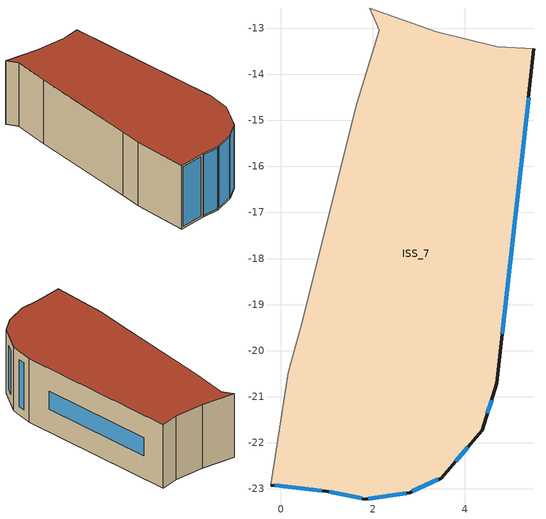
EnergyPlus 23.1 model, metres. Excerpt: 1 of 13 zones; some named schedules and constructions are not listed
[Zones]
ISS_7
 floor outside (90.1-2019 Nonresidential CZ 0 Exterior Floor (Mass)): -0.22,-22.92 0.16,-20.47 0.44,-19.49 1.65,-14.64 2.13,-13.04 1.93,-12.56 3.38,-13.07 4.71,-13.4 5.5,-13.44 4.7,-20.71 4.37,-21.73 3.48,-22.77 2.8,-23.09 1.83,-23.22 0.98,-23.06 z9
 wall outside (90.1-2019 Nonresidential CZ 0 Exterior Wall (Mass)): -0.22,-22.92 0.98,-23.06 1.83,-23.22 2.8,-23.09 3.48,-22.77 4.37,-21.73 4.7,-20.71 5.5,-13.44 z9:12
 wall to ISS_0 (Interior Partition (Mass)_FLIPPED): 5.5,-13.44 4.71,-13.4 3.38,-13.07 1.93,-12.56 2.13,-13.04 1.65,-14.64 0.44,-19.49 z9:12
 wall to ISS_11 (Interior Partition (Mass)): 0.44,-19.49 0.16,-20.47 -0.22,-22.92 z9:12
 window (90.1-2019 Nonresidential CZ 0 Glazing (Operable)): -0.13,-22.93 0.89,-23.05 z9.09:11.91; 1.05,-23.07 1.76,-23.21 z9.07:11.93; 1.9,-23.21 2.72,-23.1 z9.08:11.92; 2.85,-23.06 3.43,-22.8 z9.06:11.94; 3.8,-22.41 4.06,-22.1 z9.48:11.52; 4.49,-21.36 4.58,-21.08 z9.39:11.61; 4.81,-19.64 5.38,-14.51 z10.07:10.93
 roof outside (90.1-2019 Nonresidential CZ 0 Exterior Roof (Mass)): -0.22,-22.92 0.98,-23.06 1.83,-23.22 2.8,-23.09 3.48,-22.77 4.37,-21.73 4.7,-20.71 5.5,-13.44 4.71,-13.4 3.38,-13.07 1.93,-12.56 2.13,-13.04 1.65,-14.64 0.44,-19.49 0.16,-20.47 z12
[Schedule:Week:Daily]
CoolAvail_ISS_0_49: 74552c46-30ab-4759-94e8-63e3d1f7accb, d6e55a8f-bc87-45cd-9c9f-cd70924e27a5, 021e1a17-10e8-4b2d-b519-0cf3192cc715, d254b795-3fdf-4f39-80ff-e140f63d290e, 1d480875-807e-48c1-9200-7516ebc32ad7, 64881aca-a996-45d7-b077-b1b3d227525a, 4489f36e-e3c6-4e4b-bd5f-265baaedea73, 74552c46-30ab-4759-94e8-63e3d1f7accb, 74552c46-30ab-4759-94e8-63e3d1f7accb, 74552c46-30ab-4759-94e8-63e3d1f7accb, 74552c46-30ab-4759-94e8-63e3d1f7accb, 74552c46-30ab-4759-94e8-63e3d1f7accb
CoolAvail_ISS_0_50: 471115d3-0f87-48e8-b825-fac5a6f35d6c, 8be4abe7-000c-42f9-aa1f-6b8a2ac92743, 158876e2-13fd-4787-95ae-b86d372af880, 2a169ae8-9acd-4529-9eee-55b8eb574f1b, ca860249-6253-49f4-b145-16789525877a, 31280550-7689-42ee-840a-ab6c0e466e40, 720e0b40-1fdb-4e75-af50-1b9984cfd1a4, 471115d3-0f87-48e8-b825-fac5a6f35d6c, 471115d3-0f87-48e8-b825-fac5a6f35d6c, 471115d3-0f87-48e8-b825-fac5a6f35d6c, 471115d3-0f87-48e8-b825-fac5a6f35d6c, 471115d3-0f87-48e8-b825-fac5a6f35d6c
CoolAvail_ISS_0_51: 59112f08-b127-4301-906f-b836840b287e, bb00959c-f919-4aed-8de9-f9c1df3630f8, de2802b0-cc67-4408-8fd1-7e9211b10048, d257d055-b112-40be-82b2-c4495abe85c7, ddf9be1b-2dac-4bf2-9cbc-7e794f62100c, 49d97e55-3071-46c9-941b-d634227f9f2a, cb1b3717-686f-4d32-bbe1-ea75913f93bd, 59112f08-b127-4301-906f-b836840b287e, 59112f08-b127-4301-906f-b836840b287e, 59112f08-b127-4301-906f-b836840b287e, 59112f08-b127-4301-906f-b836840b287e, 59112f08-b127-4301-906f-b836840b287e
CoolAvail_ISS_0_52: 78bfa29d-fe78-4bb4-9f64-e69e04f39406, 78bfa29d-fe78-4bb4-9f64-e69e04f39406, 78bfa29d-fe78-4bb4-9f64-e69e04f39406, 78bfa29d-fe78-4bb4-9f64-e69e04f39406, 78bfa29d-fe78-4bb4-9f64-e69e04f39406, 78bfa29d-fe78-4bb4-9f64-e69e04f39406, 78bfa29d-fe78-4bb4-9f64-e69e04f39406, 78bfa29d-fe78-4bb4-9f64-e69e04f39406, 78bfa29d-fe78-4bb4-9f64-e69e04f39406, 78bfa29d-fe78-4bb4-9f64-e69e04f39406, 78bfa29d-fe78-4bb4-9f64-e69e04f39406, 78bfa29d-fe78-4bb4-9f64-e69e04f39406
NatVentAvail_ISS_0_0: 347d55b7-038e-4562-bce8-456b87efe422, 9497c3f9-e4f3-4ae8-9b5e-6f440661514e, 02c75c42-13c4-4a81-95b2-7d0787e539a0, 1f5bb4e1-6097-4445-aa30-08b131c5a8f0, 6a036ade-b22a-40b1-a59a-fc9928e33420, cdcac5e7-2935-42b6-a401-44e7ff1a3379, bb2921c9-3083-47d7-adc0-0439cd541f1d, 347d55b7-038e-4562-bce8-456b87efe422, 347d55b7-038e-4562-bce8-456b87efe422, 347d55b7-038e-4562-bce8-456b87efe422, 347d55b7-038e-4562-bce8-456b87efe422, 347d55b7-038e-4562-bce8-456b87efe422
NatVentAvail_ISS_0_1: 31e6458c-07ac-4517-9220-31c48d09a3b9, 808b53e7-b6eb-416f-b75c-5a60ae408371, 2a0bdd91-2ab7-455f-9d66-9f0dcc569485, 2f2a32ef-c756-4c4e-acc4-de23138b763c, 3d5812fc-4e48-4f03-85a1-51b9f05794ff, eed53eab-8b4b-4f1c-9231-a5dca8a631a8, 1a875456-26a8-41d9-bcb1-23a2e93c5b05, 31e6458c-07ac-4517-9220-31c48d09a3b9, 31e6458c-07ac-4517-9220-31c48d09a3b9, 31e6458c-07ac-4517-9220-31c48d09a3b9, 31e6458c-07ac-4517-9220-31c48d09a3b9, 31e6458c-07ac-4517-9220-31c48d09a3b9
NatVentAvail_ISS_0_2: 84ae7651-f4de-44b9-9899-2582cbdb995d, 495f6a35-d38b-4195-8a37-4b40f724b044, 3d5812fc-4e48-4f03-85a1-51b9f05794ff, a0e33699-6675-4571-9d88-4c12ba26899f, 9497c3f9-e4f3-4ae8-9b5e-6f440661514e, efa8682e-43cf-4f3c-b0e6-29221eeec237, 5867c58b-4625-41f3-b584-9ebb24ec32a8, 84ae7651-f4de-44b9-9899-2582cbdb995d, 84ae7651-f4de-44b9-9899-2582cbdb995d, 84ae7651-f4de-44b9-9899-2582cbdb995d, 84ae7651-f4de-44b9-9899-2582cbdb995d, 84ae7651-f4de-44b9-9899-2582cbdb995d
NatVentAvail_ISS_0_3: a818ccd2-c854-43d0-9f66-eb4bd9638d8e, 6e76de09-a941-4bd2-b96f-27ccec68bb94, fe6c31c8-0dda-4b75-81b7-5c1efcddb083, dda988eb-bae8-4d63-86a5-b6c0bda95034, 7a904727-3a56-424e-8116-60c6ad07f1dc, 347d55b7-038e-4562-bce8-456b87efe422, dd8d3e53-b593-4d87-9bc4-be4af5198a33, a818ccd2-c854-43d0-9f66-eb4bd9638d8e, a818ccd2-c854-43d0-9f66-eb4bd9638d8e, a818ccd2-c854-43d0-9f66-eb4bd9638d8e, a818ccd2-c854-43d0-9f66-eb4bd9638d8e, a818ccd2-c854-43d0-9f66-eb4bd9638d8e
NatVentAvail_ISS_0_4: 0c759d3e-a654-4724-93b5-70c13bc12d1d, 021d0772-810e-4e4b-8f2a-a1619a49f355, e0df6127-968f-45f9-8c87-5caeb0cafc55, bfaec549-311d-4496-abb4-5617f4cc1a59, 4980f9f0-cd16-43dd-8c59-504c34da3416, b817c66c-6d6a-45e4-a55e-97319d023a8b, 021d0772-810e-4e4b-8f2a-a1619a49f355, 0c759d3e-a654-4724-93b5-70c13bc12d1d, 0c759d3e-a654-4724-93b5-70c13bc12d1d, 0c759d3e-a654-4724-93b5-70c13bc12d1d, 0c759d3e-a654-4724-93b5-70c13bc12d1d, 0c759d3e-a654-4724-93b5-70c13bc12d1d
NatVentAvail_ISS_0_5: dea2bbc8-2288-40d1-a2d5-a177ac33657e, dc8b5669-3ebe-45cf-9e0a-796c1a786df0, b135f7d7-2b4b-4e37-bfe0-58334846911b, 2333cbfa-4dd2-4999-97ab-03a3268194e9, 5707c89a-2f09-4238-a486-8c2d0057f9b6, 9dfa8010-5864-48b9-aace-82d37f85b587, d58aaad8-7cbd-4782-a375-7b6575282f05, dea2bbc8-2288-40d1-a2d5-a177ac33657e, dea2bbc8-2288-40d1-a2d5-a177ac33657e, dea2bbc8-2288-40d1-a2d5-a177ac33657e, dea2bbc8-2288-40d1-a2d5-a177ac33657e, dea2bbc8-2288-40d1-a2d5-a177ac33657e
NatVentAvail_ISS_0_6: 1d8e266b-bb19-4368-9dd6-c44a9e71e150, f8c5082e-a237-4130-a017-d6e29cf6c566, cd7e5bb2-f1bc-4af8-801a-55bbcf77cb89, 1aaf95b1-6b11-4f20-b636-f8c9cd44f9f6, 49ae3206-3ec9-4832-a4c2-0d7b4eac3c65, b8ffa932-6720-4a41-9c80-de49e67e423e, a86efa0d-8891-41c0-89a9-eb536844657b, 1d8e266b-bb19-4368-9dd6-c44a9e71e150, 1d8e266b-bb19-4368-9dd6-c44a9e71e150, 1d8e266b-bb19-4368-9dd6-c44a9e71e150, 1d8e266b-bb19-4368-9dd6-c44a9e71e150, 1d8e266b-bb19-4368-9dd6-c44a9e71e150
NatVentAvail_ISS_0_7: 2b8a7710-590c-4735-8937-afae2f743f59, 926fce72-2cba-4f06-8e61-ee34aca217cf, 30858728-6386-4b68-892c-7b175f19578c, e7437833-518d-486e-8f46-e43f1733b808, 54c7a7a4-bd24-4fff-9f99-4840ac86f206, 00c50d44-a893-462e-adc5-a616422e0ef9, 0575a820-2eae-4c1c-bbd0-3531ec3c33dc, 2b8a7710-590c-4735-8937-afae2f743f59, 2b8a7710-590c-4735-8937-afae2f743f59, 2b8a7710-590c-4735-8937-afae2f743f59, 2b8a7710-590c-4735-8937-afae2f743f59, 2b8a7710-590c-4735-8937-afae2f743f59
NatVentAvail_ISS_0_8: 9d74e3d4-a9a9-48a3-84d8-704d79f904d0, 8089f7d0-f13f-46e6-a13c-d41517ad9383, 20437749-1463-4af0-aa40-cb234d343798, 9015eb93-7869-414a-ae01-0db2bcecc531, dec17c5b-4049-43e1-9a90-a723a8944471, 2026730f-dd33-4f01-8a14-8376efc71115, 47c5d768-7b4a-48a1-808d-429495cd01bc, 9d74e3d4-a9a9-48a3-84d8-704d79f904d0, 9d74e3d4-a9a9-48a3-84d8-704d79f904d0, 9d74e3d4-a9a9-48a3-84d8-704d79f904d0, 9d74e3d4-a9a9-48a3-84d8-704d79f904d0, 9d74e3d4-a9a9-48a3-84d8-704d79f904d0
NatVentAvail_ISS_0_9: 0eb51b7f-a4f0-4607-9c4d-6b9d2864478f, 6ae1809d-5a85-45a9-857c-42673be4954a, 47c5d768-7b4a-48a1-808d-429495cd01bc, 77480b0d-aeae-478d-a96b-37a4d4199b45, 9eba3db1-355f-42c7-9c13-37b01b408a15, f0b2b9be-24b4-4280-986e-e782a73990e1, 47cff60b-bd3d-4ae0-ad14-3ebb443ef9d5, 0eb51b7f-a4f0-4607-9c4d-6b9d2864478f, 0eb51b7f-a4f0-4607-9c4d-6b9d2864478f, 0eb51b7f-a4f0-4607-9c4d-6b9d2864478f, 0eb51b7f-a4f0-4607-9c4d-6b9d2864478f, 0eb51b7f-a4f0-4607-9c4d-6b9d2864478f
NatVentAvail_ISS_0_10: 9912cebe-4070-46c5-aca3-2e11fc6e50f9, 47c5d768-7b4a-48a1-808d-429495cd01bc, c53c6bee-c25f-4ac5-96c2-53c2e5ef0bc5, 24660c3e-e053-4e0b-a3a2-e134f5c7cfdc, 553eecc1-0424-4e8a-b2f8-0fe1840c3f1f, c3c61266-f6da-4284-9b9b-1aae67e0f11b, bf46ae58-0cb1-40f5-b615-3cb060d1ccae, 9912cebe-4070-46c5-aca3-2e11fc6e50f9, 9912cebe-4070-46c5-aca3-2e11fc6e50f9, 9912cebe-4070-46c5-aca3-2e11fc6e50f9, 9912cebe-4070-46c5-aca3-2e11fc6e50f9, 9912cebe-4070-46c5-aca3-2e11fc6e50f9
NatVentAvail_ISS_0_11: 47c5d768-7b4a-48a1-808d-429495cd01bc, f7772115-8a17-4abc-aca6-0985ffa1d231, b4131f45-e422-40ec-b2a9-956249e4f700, 338b2587-ee57-4e5b-acb7-2cda7bef30c7, 30954edf-17c5-43a4-9fbb-cfd349146233, fe036796-60d1-4e3b-a834-0a3b108878d4, 5508df6a-9fa0-4c98-a0a9-b120a6e6ca85, 47c5d768-7b4a-48a1-808d-429495cd01bc, 47c5d768-7b4a-48a1-808d-429495cd01bc, 47c5d768-7b4a-48a1-808d-429495cd01bc, 47c5d768-7b4a-48a1-808d-429495cd01bc, 47c5d768-7b4a-48a1-808d-429495cd01bc
NatVentAvail_ISS_0_12: 9e4de668-5c0b-4b18-9f84-43340eb7de64, 3fc7e13c-ba9b-4abf-ad62-5d9c6ae2b19f, 69fd0356-41ca-4566-a63a-875f57287f07, 0f72afe0-3d0d-43cd-bc86-6d366968bbdb, f0756c80-633d-445f-9ada-2880c47accb9, 58a8699a-92a3-475c-a43f-aee051d475cb, a5c75578-db00-4035-a6bd-12d8859ee814, 9e4de668-5c0b-4b18-9f84-43340eb7de64, 9e4de668-5c0b-4b18-9f84-43340eb7de64, 9e4de668-5c0b-4b18-9f84-43340eb7de64, 9e4de668-5c0b-4b18-9f84-43340eb7de64, 9e4de668-5c0b-4b18-9f84-43340eb7de64
NatVentAvail_ISS_0_13: 5668b15e-3178-4749-bdce-f16cad26c077, 43f57ed7-353c-49a5-95b1-fadbab51cf42, 9c120ee9-6e99-46a1-92c9-47147dbc7031, b718a5fb-b2a5-4edc-9616-2dbcbbb84562, 153a99d2-cb69-4770-80c4-b636431e560e, 7b7c670e-dffa-4387-a918-eb8090e016c5, 4ba70f92-26a1-4e22-ae9b-21b3a8cbfbc0, 5668b15e-3178-4749-bdce-f16cad26c077, 5668b15e-3178-4749-bdce-f16cad26c077, 5668b15e-3178-4749-bdce-f16cad26c077, 5668b15e-3178-4749-bdce-f16cad26c077, 5668b15e-3178-4749-bdce-f16cad26c077
NatVentAvail_ISS_0_14: 88ea5642-9558-4173-b52e-b72fd2a468fe, 7b0d70b4-6d3a-40d1-8645-cbeeba61a406, 91a15d1b-25b0-426a-999b-bde4fc834830, 8c6a5d82-2695-4c12-a2d9-937649744301, 5bb90e3b-6f0c-4724-a28a-9f01b1babb02, 70ed6a4c-85b4-46e2-b93d-c81f16dce1f6, 867d212e-9d6f-4428-ab79-ae34f15dca9c, 88ea5642-9558-4173-b52e-b72fd2a468fe, 88ea5642-9558-4173-b52e-b72fd2a468fe, 88ea5642-9558-4173-b52e-b72fd2a468fe, 88ea5642-9558-4173-b52e-b72fd2a468fe, 88ea5642-9558-4173-b52e-b72fd2a468fe
NatVentAvail_ISS_0_15: b7af9413-87d1-46bc-b3f9-c667b2052c9e, 269739aa-2d40-4877-9c61-5931b6ada25a, 7b914f22-7571-4aa1-ad53-4029426c74f7, 158876e2-13fd-4787-95ae-b86d372af880, 8e09e956-a7c9-41fd-ae93-b76491330efa, ad12a31f-083f-4236-bb79-d1e0870e19c1, 36a0acb6-d152-45fe-87a6-d6e7103a6972, b7af9413-87d1-46bc-b3f9-c667b2052c9e, b7af9413-87d1-46bc-b3f9-c667b2052c9e, b7af9413-87d1-46bc-b3f9-c667b2052c9e, b7af9413-87d1-46bc-b3f9-c667b2052c9e, b7af9413-87d1-46bc-b3f9-c667b2052c9e
NatVentAvail_ISS_0_16: cf3db2ff-82b6-488a-930d-133dbca2a297, d93b1293-4c19-4e22-a9a3-3eac806f7c1d, ac425b5f-9c42-4b8b-a498-5879e9bbcc94, a25a4507-8ff0-4e3c-92b1-267f2caeeb71, 5383cc17-6933-44ea-a498-ab2884f15de2, 9bfe174b-c2ed-4b65-a708-190e6d7b11fb, 4fd26251-b100-4953-a9ab-f1e24601d18a, cf3db2ff-82b6-488a-930d-133dbca2a297, cf3db2ff-82b6-488a-930d-133dbca2a297, cf3db2ff-82b6-488a-930d-133dbca2a297, cf3db2ff-82b6-488a-930d-133dbca2a297, cf3db2ff-82b6-488a-930d-133dbca2a297
NatVentAvail_ISS_0_17: f9e61ab1-7728-4d9d-8fe1-b24739b5c8d6, 813cbcb4-7a41-4a84-aec9-93c30a024dbd, 1a5d8876-3cc7-41a9-ba43-12e516d83989, 647e0f2c-778a-4d61-86bf-7f667cec723d, 2aae2edc-2d57-4e3d-973a-0211336ac020, 8d9c377b-d2ea-40e4-b66c-fc3d273aebea, cd556942-927f-4c86-bcef-3c459adf4f8e, f9e61ab1-7728-4d9d-8fe1-b24739b5c8d6, f9e61ab1-7728-4d9d-8fe1-b24739b5c8d6, f9e61ab1-7728-4d9d-8fe1-b24739b5c8d6, f9e61ab1-7728-4d9d-8fe1-b24739b5c8d6, f9e61ab1-7728-4d9d-8fe1-b24739b5c8d6
NatVentAvail_ISS_0_18: b58c5377-15d9-410f-a4cc-43822df6d4e0, 9e2eb322-e243-4a27-926a-d4e3defd8a08, 788a1496-81b9-4997-b196-09e885b656f9, b58c5377-15d9-410f-a4cc-43822df6d4e0, 6d0910fa-c984-4a92-8021-bbf9d67b93f9, a471a66b-f89d-442f-a9a8-48da8b7d5403, febc458f-bbc7-462c-85b9-881f4c73ab04, b58c5377-15d9-410f-a4cc-43822df6d4e0, b58c5377-15d9-410f-a4cc-43822df6d4e0, b58c5377-15d9-410f-a4cc-43822df6d4e0, b58c5377-15d9-410f-a4cc-43822df6d4e0, b58c5377-15d9-410f-a4cc-43822df6d4e0
NatVentAvail_ISS_0_19: a7a8551e-96d3-4fd6-bb0b-fe4ca2dd1986, f8c08b89-5adf-4e28-9409-8752b177d4a8, 524d0afd-2120-4997-92f0-2e86d4c74bf0, 94648f1a-2b8a-4c93-b626-513551805e1d, b85dd538-4fec-4d5e-8158-b1e68b90bbd8, 5b19d2b6-01c4-4e15-9780-7f20e980e38a, dd98143e-ec58-487d-9c8f-1bedbff18c8e, a7a8551e-96d3-4fd6-bb0b-fe4ca2dd1986, a7a8551e-96d3-4fd6-bb0b-fe4ca2dd1986, a7a8551e-96d3-4fd6-bb0b-fe4ca2dd1986, a7a8551e-96d3-4fd6-bb0b-fe4ca2dd1986, a7a8551e-96d3-4fd6-bb0b-fe4ca2dd1986
NatVentAvail_ISS_0_20: 556129f5-a8ab-42ab-bdec-427f6167c670, 2543d355-49e0-4e07-832c-9d94369e5f03, a7a8551e-96d3-4fd6-bb0b-fe4ca2dd1986, 707ad967-478c-4ac9-9f56-108cb743e184, ad2f890c-0a1c-4631-8b94-ab923c3a1fde, e09d4d53-ced4-452a-92ef-7031bfb63e31, 31eafc2d-287a-4af1-b968-868b65c6cfae, 556129f5-a8ab-42ab-bdec-427f6167c670, 556129f5-a8ab-42ab-bdec-427f6167c670, 556129f5-a8ab-42ab-bdec-427f6167c670, 556129f5-a8ab-42ab-bdec-427f6167c670, 556129f5-a8ab-42ab-bdec-427f6167c670
NatVentAvail_ISS_0_21: 0210ffe0-c8c5-4704-a17c-30f6b7ba5182, dc8b5669-3ebe-45cf-9e0a-796c1a786df0, 2e876ef0-6b14-469b-8aab-6b2f59b3159e, 99ba14a1-6c44-4f38-ba13-93252c98763a, 6cac600a-08a1-4369-bc47-e97c0b606d06, 49e001ed-d1c6-436c-bd0c-6ae12f544230, 33232d81-95e6-426a-8847-5e719ea95db1, 0210ffe0-c8c5-4704-a17c-30f6b7ba5182, 0210ffe0-c8c5-4704-a17c-30f6b7ba5182, 0210ffe0-c8c5-4704-a17c-30f6b7ba5182, 0210ffe0-c8c5-4704-a17c-30f6b7ba5182, 0210ffe0-c8c5-4704-a17c-30f6b7ba5182
NatVentAvail_ISS_0_22: 1bd8f6d5-efdc-47d3-8767-3f77d1b1a966, 998d96e1-0d67-4c43-8d66-3cf94210b12a, ff997f24-f6a6-43dc-ac3a-8c8fbd2ec0f4, cb262533-cb30-4446-bc1c-c7c292bc447b, ff731b20-b5fb-4160-a318-e8e97e32bd46, 112c67cb-92bf-435b-ae7b-1489d35ec978, 2bf5643d-2712-495e-b11b-f71902a6beb9, 1bd8f6d5-efdc-47d3-8767-3f77d1b1a966, 1bd8f6d5-efdc-47d3-8767-3f77d1b1a966, 1bd8f6d5-efdc-47d3-8767-3f77d1b1a966, 1bd8f6d5-efdc-47d3-8767-3f77d1b1a966, 1bd8f6d5-efdc-47d3-8767-3f77d1b1a966
NatVentAvail_ISS_0_23: 2ea1310e-d988-40e8-921b-6f63c6c66c5d, 2098abeb-3ad9-48cc-8fa9-fe43be57d8ea, ecac4bea-a4ab-4ca8-b15a-d21bf3634e23, 42f69e0f-da8f-401e-a904-95fe2d631b8b, 0fd5cf7c-50d3-4cef-a79c-1a673837e4a7, fda086fc-4683-4251-a165-0c31756bfeb3, 79ede57d-2ea5-4b6c-a09a-282900601d10, 2ea1310e-d988-40e8-921b-6f63c6c66c5d, 2ea1310e-d988-40e8-921b-6f63c6c66c5d, 2ea1310e-d988-40e8-921b-6f63c6c66c5d, 2ea1310e-d988-40e8-921b-6f63c6c66c5d, 2ea1310e-d988-40e8-921b-6f63c6c66c5d
NatVentAvail_ISS_0_24: ca33ea72-290d-466f-a10d-04f5078d5459, 80ac7100-fecc-432b-b8d8-0aef27925792, 0912e7bf-7941-4e81-81b9-3fe24044cb67, d3ac68ac-e5e1-41af-bbe9-eeafd04eb16f, 9366b974-fd66-436a-86a6-3dff316a52ed, 13d55ff6-3126-4d7e-a0b5-9d8af0269879, f26b9bc5-ebc0-49e0-b6f6-a9aecd680394, ca33ea72-290d-466f-a10d-04f5078d5459, ca33ea72-290d-466f-a10d-04f5078d5459, ca33ea72-290d-466f-a10d-04f5078d5459, ca33ea72-290d-466f-a10d-04f5078d5459, ca33ea72-290d-466f-a10d-04f5078d5459
NatVentAvail_ISS_0_25: 5e0caf0a-0975-4095-aeee-5177679fc916, ef3acc4a-62a7-4368-b11b-0bc0ee34e112, 768736c6-1e3d-478b-935d-de285d9124b7, a7131d28-bfe0-4a79-ba31-4b6647055931, 0b9b0190-0d32-4286-8001-29d5007821be, 1e2a233d-4ecc-4662-8356-21ca5b01d4a7, ed222975-a6bd-4094-8680-d0088485bc24, 5e0caf0a-0975-4095-aeee-5177679fc916, 5e0caf0a-0975-4095-aeee-5177679fc916, 5e0caf0a-0975-4095-aeee-5177679fc916, 5e0caf0a-0975-4095-aeee-5177679fc916, 5e0caf0a-0975-4095-aeee-5177679fc916
NatVentAvail_ISS_0_26: a0b2a994-346e-4f55-a40b-16c7d419b6a2, 93805fc4-68be-4367-b3d0-b1b0e915321a, 5b29b277-6946-4da2-9128-33dfe5b4a573, d8981ea7-3b19-4a0d-892a-4c63977dc961, 0f82b64c-7dc7-406a-8c1e-aa47caf37df0, e373829c-525b-4fac-a1b1-a8f08a7194f4, 21a982b9-085a-47cf-8ea2-cb4a41862746, a0b2a994-346e-4f55-a40b-16c7d419b6a2, a0b2a994-346e-4f55-a40b-16c7d419b6a2, a0b2a994-346e-4f55-a40b-16c7d419b6a2, a0b2a994-346e-4f55-a40b-16c7d419b6a2, a0b2a994-346e-4f55-a40b-16c7d419b6a2
NatVentAvail_ISS_0_27: 80324efd-f152-46ce-8575-1a18cefcb39a, 814fabf4-0522-4fe9-8f4f-1de8b595f9f5, d29c8621-b3bd-4f5f-961a-eec346ff4369, a817186f-8b5f-4d80-8c05-1cb199520749, 2dd3d1b6-e47b-47d8-8fa7-20257f54925f, b9bdd769-4ede-4986-a14d-4a501dff3d8b, 26786c90-2d85-41bd-bb4a-5ca09446c117, 80324efd-f152-46ce-8575-1a18cefcb39a, 80324efd-f152-46ce-8575-1a18cefcb39a, 80324efd-f152-46ce-8575-1a18cefcb39a, 80324efd-f152-46ce-8575-1a18cefcb39a, 80324efd-f152-46ce-8575-1a18cefcb39a
NatVentAvail_ISS_0_28: afddefd6-28d4-442d-ad49-25f7afed06cb, 11ce3725-ac08-45b4-8d15-dba4ddbf81b5, 5c9ea6a9-4a28-445d-8b68-fd476ea83ca3, bbbf1602-9477-4e5e-9481-cd1d7e6d0c49, 647e0f2c-778a-4d61-86bf-7f667cec723d, 7e8d2272-57f1-4e50-bfe5-2ae03f082589, 0210ffe0-c8c5-4704-a17c-30f6b7ba5182, afddefd6-28d4-442d-ad49-25f7afed06cb, afddefd6-28d4-442d-ad49-25f7afed06cb, afddefd6-28d4-442d-ad49-25f7afed06cb, afddefd6-28d4-442d-ad49-25f7afed06cb, afddefd6-28d4-442d-ad49-25f7afed06cb
NatVentAvail_ISS_0_29: 9743d7e3-5405-4d04-9865-b119cb90919b, 491b088b-98a8-4ca1-afb7-5d421815d782, ed3e7bd5-1fa8-481b-8e43-0912eb1fffae, 5533be66-3b4f-405b-b799-99f8e34f8cb0, 647e0f2c-778a-4d61-86bf-7f667cec723d, 647e0f2c-778a-4d61-86bf-7f667cec723d, 86fec154-2770-4333-869b-bb2f9d25b5ef, 9743d7e3-5405-4d04-9865-b119cb90919b, 9743d7e3-5405-4d04-9865-b119cb90919b, 9743d7e3-5405-4d04-9865-b119cb90919b, 9743d7e3-5405-4d04-9865-b119cb90919b, 9743d7e3-5405-4d04-9865-b119cb90919b
NatVentAvail_ISS_0_30: 61e7fb13-a446-4ec6-a607-a4a6cd2284d3, 47c5d768-7b4a-48a1-808d-429495cd01bc, da508a49-ad8b-4e53-b9b2-d0164f52c373, dcf350dc-4f7b-4b5e-b1b8-92644482046e, ee0a353c-06c1-410a-9095-8f6744b1c2f1, 93529c20-7374-44df-b5d5-3c3c54298201, ccaff583-bd9d-4d07-a1ac-620ebebbb31c, 61e7fb13-a446-4ec6-a607-a4a6cd2284d3, 61e7fb13-a446-4ec6-a607-a4a6cd2284d3, 61e7fb13-a446-4ec6-a607-a4a6cd2284d3, 61e7fb13-a446-4ec6-a607-a4a6cd2284d3, 61e7fb13-a446-4ec6-a607-a4a6cd2284d3
NatVentAvail_ISS_0_31: 82c106dd-bc00-4fce-8a04-eb4dc76f4f9c, 707ad967-478c-4ac9-9f56-108cb743e184, ed3e7bd5-1fa8-481b-8e43-0912eb1fffae, bbd0b068-26ff-4e4f-a8c0-b57341ff118f, 22fa6a63-464b-4f2c-a65c-d87b5fc7b7d2, 599195e0-ed3c-47ca-9420-8eb2dc85b173, 45bf7535-998e-43fd-8738-e1cb52290b51, 82c106dd-bc00-4fce-8a04-eb4dc76f4f9c, 82c106dd-bc00-4fce-8a04-eb4dc76f4f9c, 82c106dd-bc00-4fce-8a04-eb4dc76f4f9c, 82c106dd-bc00-4fce-8a04-eb4dc76f4f9c, 82c106dd-bc00-4fce-8a04-eb4dc76f4f9c
NatVentAvail_ISS_0_32: cabfadc2-6953-45da-a61a-3c777a358487, 6c62541d-0fa1-4a40-aa60-21a33239d522, 010681ba-3f35-4375-ab69-e478d26ef3a8, f4995040-d87e-4d6b-8b10-33307671ceab, 40516d12-9d9c-490d-bfd0-43ec75ffd147, f0ca66fc-98c0-45fc-b267-2071b25404df, 912a42c6-4e4a-4a4a-86b4-7e837848d989, cabfadc2-6953-45da-a61a-3c777a358487, cabfadc2-6953-45da-a61a-3c777a358487, cabfadc2-6953-45da-a61a-3c777a358487, cabfadc2-6953-45da-a61a-3c777a358487, cabfadc2-6953-45da-a61a-3c777a358487
NatVentAvail_ISS_0_33: dc0ba347-f5a3-4e9a-83c0-c83cc8bc54ae, ecea5fd7-fd1b-406f-aead-827340311a92, 2e9cac2a-bf76-4c29-afb8-0580842f94bd, 8ddd8f98-3bd6-4dbb-9028-2ad25883ccd4, 3e242ed7-cd6c-40cd-b18f-d34fd88d666a, 2e876ef0-6b14-469b-8aab-6b2f59b3159e, a575a69e-0300-4b39-b79f-9cb5c69989e1, dc0ba347-f5a3-4e9a-83c0-c83cc8bc54ae, dc0ba347-f5a3-4e9a-83c0-c83cc8bc54ae, dc0ba347-f5a3-4e9a-83c0-c83cc8bc54ae, dc0ba347-f5a3-4e9a-83c0-c83cc8bc54ae, dc0ba347-f5a3-4e9a-83c0-c83cc8bc54ae
NatVentAvail_ISS_0_34: c71735a8-d2ba-4572-830a-0894734640e5, 15a84b72-439d-4805-ac4c-ff4de479cb51, 99714c36-b1d6-4269-a341-3a8989bea4df, 2fba47ff-7b53-40d4-9c31-7281f1302855, 3bb729e9-ca62-4469-8274-3f21b47b349f, 8c979c6f-6f2c-4314-9f72-cd5781efeae1, c2eda44f-94bb-4372-852e-6bef2cd02afb, c71735a8-d2ba-4572-830a-0894734640e5, c71735a8-d2ba-4572-830a-0894734640e5, c71735a8-d2ba-4572-830a-0894734640e5, c71735a8-d2ba-4572-830a-0894734640e5, c71735a8-d2ba-4572-830a-0894734640e5
NatVentAvail_ISS_0_35: cb2e8875-93ba-420c-9320-8b74680c8990, e062ad48-5426-41dd-bf23-2009f85f336c, 31e6458c-07ac-4517-9220-31c48d09a3b9, 9b7d131e-3186-449e-8b52-dd4789ce3bba, a86efa0d-8891-41c0-89a9-eb536844657b, 035549cb-7cd7-4bfe-8bc9-e49292565a0c, bd6db147-fc37-4205-9b11-5b6f46a8a82d, cb2e8875-93ba-420c-9320-8b74680c8990, cb2e8875-93ba-420c-9320-8b74680c8990, cb2e8875-93ba-420c-9320-8b74680c8990, cb2e8875-93ba-420c-9320-8b74680c8990, cb2e8875-93ba-420c-9320-8b74680c8990
NatVentAvail_ISS_0_36: 14957d78-7096-4cd0-847d-719851f1f9cb, 556129f5-a8ab-42ab-bdec-427f6167c670, acefeeb5-6950-4d29-9a31-038535040565, c95166c3-0df7-4854-af66-5e402a93c156, f497b814-0ae1-4cd8-a428-8543eff9f638, e9c6165c-14cd-4937-a8e7-b565664e8b78, 768736c6-1e3d-478b-935d-de285d9124b7, 14957d78-7096-4cd0-847d-719851f1f9cb, 14957d78-7096-4cd0-847d-719851f1f9cb, 14957d78-7096-4cd0-847d-719851f1f9cb, 14957d78-7096-4cd0-847d-719851f1f9cb, 14957d78-7096-4cd0-847d-719851f1f9cb
NatVentAvail_ISS_0_37: 647e0f2c-778a-4d61-86bf-7f667cec723d, 3f10379c-0093-4767-992c-fd07ff15a921, a515830e-e99d-4f80-8d2d-bceac72bcc96, 708f4b1b-d897-4e40-ba31-5dcf786ec232, 88f0f781-2095-4cab-811f-fcbeafe84bf1, 9497c3f9-e4f3-4ae8-9b5e-6f440661514e, f0d131bc-7259-480b-abc7-8669a17035a5, 647e0f2c-778a-4d61-86bf-7f667cec723d, 647e0f2c-778a-4d61-86bf-7f667cec723d, 647e0f2c-778a-4d61-86bf-7f667cec723d, 647e0f2c-778a-4d61-86bf-7f667cec723d, 647e0f2c-778a-4d61-86bf-7f667cec723d
NatVentAvail_ISS_0_38: 38160a7b-cedf-439a-8059-5cf7941b4912, 03ce9e7a-65d5-46a4-8d63-0140e1345a37, 14957d78-7096-4cd0-847d-719851f1f9cb, cfbf5411-beb3-41e1-9a23-aa0ca608badd, 8dcef693-7ac2-4f5f-997f-bc84f486b6a7, 7eab9e2b-be06-4916-a95d-86be924a48ab, 54e0b8a6-a6b6-4136-87a9-f83568c42000, 38160a7b-cedf-439a-8059-5cf7941b4912, 38160a7b-cedf-439a-8059-5cf7941b4912, 38160a7b-cedf-439a-8059-5cf7941b4912, 38160a7b-cedf-439a-8059-5cf7941b4912, 38160a7b-cedf-439a-8059-5cf7941b4912
NatVentAvail_ISS_0_39: 42116582-086e-478e-a545-e69779dd8a52, 9d288bcf-82ae-4146-9808-df23f250a1dc, d05bd24d-796b-48bf-8bc5-fa42b119640c, 892ca305-55de-4dc0-af6a-51d8376fde55, 7994c865-9a9e-42bf-96af-63adb22c49f4, dce1a1f0-0f4f-47f8-879e-e82bf6481323, 647e0f2c-778a-4d61-86bf-7f667cec723d, 42116582-086e-478e-a545-e69779dd8a52, 42116582-086e-478e-a545-e69779dd8a52, 42116582-086e-478e-a545-e69779dd8a52, 42116582-086e-478e-a545-e69779dd8a52, 42116582-086e-478e-a545-e69779dd8a52
NatVentAvail_ISS_0_40: 5533be66-3b4f-405b-b799-99f8e34f8cb0, 62544955-a936-482c-906c-381c0f763359, 7b40fb9b-38a4-4381-aacb-8ca0e517f460, 6cff4513-23d9-4409-9f82-67d1129c049c, af7cea50-2548-4713-ade1-bb5f1317633d, a6147425-efa8-4ccf-b728-ea99352bfbcc, d3442ac6-991d-4841-938f-e4596bd3233e, 5533be66-3b4f-405b-b799-99f8e34f8cb0, 5533be66-3b4f-405b-b799-99f8e34f8cb0, 5533be66-3b4f-405b-b799-99f8e34f8cb0, 5533be66-3b4f-405b-b799-99f8e34f8cb0, 5533be66-3b4f-405b-b799-99f8e34f8cb0
NatVentAvail_ISS_0_41: 59d3c64f-cbeb-49ec-8387-58f3f2b90f9d, 66007fb2-c5ae-419e-81cc-261699452ae2, 7d14298f-0906-4f3e-9f36-b6a99c817ed8, bd011661-e40d-459e-81a3-81152da9ae29, a116ffe2-3308-46ed-a124-2af9f3d2e74a, db9fa88f-338c-411f-a84f-49e209720758, 803f9708-a926-4751-926f-f16e332721b0, 59d3c64f-cbeb-49ec-8387-58f3f2b90f9d, 59d3c64f-cbeb-49ec-8387-58f3f2b90f9d, 59d3c64f-cbeb-49ec-8387-58f3f2b90f9d, 59d3c64f-cbeb-49ec-8387-58f3f2b90f9d, 59d3c64f-cbeb-49ec-8387-58f3f2b90f9d
NatVentAvail_ISS_0_42: 2808f7b0-1c0f-4144-87d4-a76f10fee8d9, e3fb42f2-a6d4-4862-bf0f-71ab0796680f, 0818dc65-244d-4940-a860-a19bc4301a4e, 2a278de2-dc39-4bd9-9e82-1f718675efa6, b7428224-98b5-45bc-b742-e868bdf63f7d, ffb6534b-00db-462c-8b74-2842105eb40f, fecb7d50-88e2-4d1a-af6c-68455751857f, 2808f7b0-1c0f-4144-87d4-a76f10fee8d9, 2808f7b0-1c0f-4144-87d4-a76f10fee8d9, 2808f7b0-1c0f-4144-87d4-a76f10fee8d9, 2808f7b0-1c0f-4144-87d4-a76f10fee8d9, 2808f7b0-1c0f-4144-87d4-a76f10fee8d9
NatVentAvail_ISS_0_43: 9dc253b0-e231-4f2b-9ea7-828fee2c37e4, fa0bea73-c2e6-45e3-96d8-af98ac851d88, 9be23fc3-474e-46e7-80ab-479dcdd7b12c, 454bf78a-b83d-4394-8a58-09a865dced9e, b4d43366-15f9-4acc-a29f-34d4b033d256, 4871399f-b61b-4905-af7a-bcd03d8ceefa, 763d6eef-4fd2-4aa6-889b-548632fdfbdf, 9dc253b0-e231-4f2b-9ea7-828fee2c37e4, 9dc253b0-e231-4f2b-9ea7-828fee2c37e4, 9dc253b0-e231-4f2b-9ea7-828fee2c37e4, 9dc253b0-e231-4f2b-9ea7-828fee2c37e4, 9dc253b0-e231-4f2b-9ea7-828fee2c37e4
NatVentAvail_ISS_0_44: 0f435dd7-9992-4b1e-916b-d8ab013a0a25, af6d4643-a23d-428c-a926-324cae536613, 4a1d064e-6624-471d-9067-2aa29d2c6981, 5bd9e082-df74-473f-bff6-e8c21f54018f, 7245a75b-724e-4f00-8039-c1458dfc5d4f, 7cd69c54-cd54-49da-b36e-df01f1c90000, 5bc4788b-fd45-4e6f-9cfe-d2f56625bb94, 0f435dd7-9992-4b1e-916b-d8ab013a0a25, 0f435dd7-9992-4b1e-916b-d8ab013a0a25, 0f435dd7-9992-4b1e-916b-d8ab013a0a25, 0f435dd7-9992-4b1e-916b-d8ab013a0a25, 0f435dd7-9992-4b1e-916b-d8ab013a0a25
NatVentAvail_ISS_0_45: 2e6fd446-64fd-454b-83e0-e820f9a5f52d, 47c5d768-7b4a-48a1-808d-429495cd01bc, 24f82ca7-02df-4b2b-8431-49b57da55878, 9154eef6-d584-40c8-9aaf-951aa9aadaa9, d05bd24d-796b-48bf-8bc5-fa42b119640c, ff37fa68-dd59-4cdc-90b5-d7eb4149bc4b, 2e6fd446-64fd-454b-83e0-e820f9a5f52d, 2e6fd446-64fd-454b-83e0-e820f9a5f52d, 2e6fd446-64fd-454b-83e0-e820f9a5f52d, 2e6fd446-64fd-454b-83e0-e820f9a5f52d, 2e6fd446-64fd-454b-83e0-e820f9a5f52d, 2e6fd446-64fd-454b-83e0-e820f9a5f52d
NatVentAvail_ISS_0_46: 3880684c-4c2a-4487-a7e7-7d189b46f996, e3fb42f2-a6d4-4862-bf0f-71ab0796680f, 4976e6ea-0732-4ae9-9683-e3dbb1fc3b68, 66a4b0d3-9729-4bf5-9d08-4a9be02f38f6, 820141ac-03eb-4e58-a5b8-6f2c45d92f95, 33cd5aa4-a96e-426c-81d2-1221b210cbe2, 15d4cf67-ff78-4ec2-8d50-2fc886172d41, 3880684c-4c2a-4487-a7e7-7d189b46f996, 3880684c-4c2a-4487-a7e7-7d189b46f996, 3880684c-4c2a-4487-a7e7-7d189b46f996, 3880684c-4c2a-4487-a7e7-7d189b46f996, 3880684c-4c2a-4487-a7e7-7d189b46f996
NatVentAvail_ISS_0_47: ee9849e3-887a-499a-b882-28cbc8083034, 4b53910d-d204-4947-a54a-cd3d37a40da5, 1223336f-18bf-437e-8268-c0e1954d8743, 753e93bf-89d1-40d1-b309-9bce8eb9f664, 81dae9b8-5997-469a-9117-cbc3d17ebd06, af543aae-b248-4037-99a1-4d50ae8ffb33, 5d5b2702-2c7f-483b-947f-456a0eea631f, ee9849e3-887a-499a-b882-28cbc8083034, ee9849e3-887a-499a-b882-28cbc8083034, ee9849e3-887a-499a-b882-28cbc8083034, ee9849e3-887a-499a-b882-28cbc8083034, ee9849e3-887a-499a-b882-28cbc8083034
NatVentAvail_ISS_0_48: 30d76fa2-4c50-4b3a-ad17-cc10b9aea00e, b717b5df-fc11-4f22-a0bd-12f8fad6ab1c, 69c12385-b157-4fe4-8344-63f7e2c458b7, 827d8c67-cae4-4eb4-a0be-ff347a9871f8, 2b8b0dab-d679-468d-919a-671dc34f505c, b9656b78-909f-4a35-9a7a-69544d47ec9e, 6b2a8a7c-3353-40dc-b63b-3f8b394cf8f3, 30d76fa2-4c50-4b3a-ad17-cc10b9aea00e, 30d76fa2-4c50-4b3a-ad17-cc10b9aea00e, 30d76fa2-4c50-4b3a-ad17-cc10b9aea00e, 30d76fa2-4c50-4b3a-ad17-cc10b9aea00e, 30d76fa2-4c50-4b3a-ad17-cc10b9aea00e
NatVentAvail_ISS_0_49: e0015b53-feea-4429-ada7-d76f0b9231d1, 55596048-ec17-487a-902e-c55c7eb9ace5, b853b29e-9c2c-4892-bd5c-8d3a8b51e72a, 252c8724-0607-4cdb-be98-c91667e48fc6, c2935997-d6a9-4e1d-b60c-1610340fb184, c9327b22-8aae-4475-9a9a-6cf8266ffa2d, 47a5a79d-addb-4f5c-b3b1-a9e1da72ace4, e0015b53-feea-4429-ada7-d76f0b9231d1, e0015b53-feea-4429-ada7-d76f0b9231d1, e0015b53-feea-4429-ada7-d76f0b9231d1, e0015b53-feea-4429-ada7-d76f0b9231d1, e0015b53-feea-4429-ada7-d76f0b9231d1
NatVentAvail_ISS_0_50: ce5cffd1-dfe9-4efa-b3d5-d671689116b9, 7b40fb9b-38a4-4381-aacb-8ca0e517f460, a6f73b0e-533f-4f09-9ae1-883daf27fab8, 0938b528-273c-47a1-9994-1ea175fea59f, 88c98681-de3d-4e86-ac7d-cc4d1fde16bc, 384e5245-378b-4e4a-ad9e-28e078c8ad76, 430e81d0-f273-4145-8489-7b59100bae38, ce5cffd1-dfe9-4efa-b3d5-d671689116b9, ce5cffd1-dfe9-4efa-b3d5-d671689116b9, ce5cffd1-dfe9-4efa-b3d5-d671689116b9, ce5cffd1-dfe9-4efa-b3d5-d671689116b9, ce5cffd1-dfe9-4efa-b3d5-d671689116b9
NatVentAvail_ISS_0_51: cc87b3bc-a484-4a66-ba94-8dbdbdef3971, 12642c11-dbef-4302-a739-7d4c22e4cf91, 235e2975-71d9-4922-b088-0a3fc6f7e5c8, fd6bbb1e-dcd4-4596-a6b1-b28f948110c9, 17666d23-c914-44f2-9bf1-9adc02903633, 8a363d2e-cb01-49ae-b4df-73bd649d6a56, 599195e0-ed3c-47ca-9420-8eb2dc85b173, cc87b3bc-a484-4a66-ba94-8dbdbdef3971, cc87b3bc-a484-4a66-ba94-8dbdbdef3971, cc87b3bc-a484-4a66-ba94-8dbdbdef3971, cc87b3bc-a484-4a66-ba94-8dbdbdef3971, cc87b3bc-a484-4a66-ba94-8dbdbdef3971
NatVentAvail_ISS_0_52: 645b4d4e-ac9d-495e-9a63-2e4d1f50bce6, 645b4d4e-ac9d-495e-9a63-2e4d1f50bce6, 645b4d4e-ac9d-495e-9a63-2e4d1f50bce6, 645b4d4e-ac9d-495e-9a63-2e4d1f50bce6, 645b4d4e-ac9d-495e-9a63-2e4d1f50bce6, 645b4d4e-ac9d-495e-9a63-2e4d1f50bce6, 645b4d4e-ac9d-495e-9a63-2e4d1f50bce6, 645b4d4e-ac9d-495e-9a63-2e4d1f50bce6, 645b4d4e-ac9d-495e-9a63-2e4d1f50bce6, 645b4d4e-ac9d-495e-9a63-2e4d1f50bce6, 645b4d4e-ac9d-495e-9a63-2e4d1f50bce6, 645b4d4e-ac9d-495e-9a63-2e4d1f50bce6
CoolAvail_ISS_1_0: a417bc9b-de5d-478e-ac5a-152c6a4f7a89, 836c73d3-2576-4144-97e6-c70854d764d6, f21eb7b5-cb40-4ed3-bbb3-f16760163231, 53be7783-fd64-423c-a27b-175849620a87, 22bc9668-a33e-41c7-ae03-98d5d5175df1, 2412ec26-a0f2-4143-834a-9f1852bb9a24, c20c6325-035d-4fcf-ab28-c6ec7fc70f12, a417bc9b-de5d-478e-ac5a-152c6a4f7a89, a417bc9b-de5d-478e-ac5a-152c6a4f7a89, a417bc9b-de5d-478e-ac5a-152c6a4f7a89, a417bc9b-de5d-478e-ac5a-152c6a4f7a89, a417bc9b-de5d-478e-ac5a-152c6a4f7a89
CoolAvail_ISS_1_1: 600e6f81-509e-41a3-bf2a-7f4d4cd3f12d, 9c59bec2-965e-4264-86f9-2795118ffd9a, 27e7b16b-72d9-431f-b453-2e2977553cfc, 50203e56-6c21-4e68-9ed3-ec361ae7fbf5, 3c5e5518-20ab-4da8-b48c-757ccb7e7b16, 3e445df1-7824-4703-812c-c04ceaa15678, 9ed38821-d607-4615-af28-74997d602d41, 600e6f81-509e-41a3-bf2a-7f4d4cd3f12d, 600e6f81-509e-41a3-bf2a-7f4d4cd3f12d, 600e6f81-509e-41a3-bf2a-7f4d4cd3f12d, 600e6f81-509e-41a3-bf2a-7f4d4cd3f12d, 600e6f81-509e-41a3-bf2a-7f4d4cd3f12d
CoolAvail_ISS_1_2: fefa7470-6499-4d9c-b07b-9c7f88e447d1, a7dcafae-2906-446c-9b26-0086116a9b99, 3c5e5518-20ab-4da8-b48c-757ccb7e7b16, 54ed71e1-a682-4fa7-a082-a69a991a5405, 836c73d3-2576-4144-97e6-c70854d764d6, 880b13ef-80d1-48a6-8c94-5c4a55c71318, fa33bd47-d0f2-41b1-b05b-c4f59bf5be52, fefa7470-6499-4d9c-b07b-9c7f88e447d1, fefa7470-6499-4d9c-b07b-9c7f88e447d1, fefa7470-6499-4d9c-b07b-9c7f88e447d1, fefa7470-6499-4d9c-b07b-9c7f88e447d1, fefa7470-6499-4d9c-b07b-9c7f88e447d1
CoolAvail_ISS_1_3: a964d107-99e5-4c3f-80a4-b375b6296ccf, 2bf5643d-2712-495e-b11b-f71902a6beb9, 5cc6bdb1-05a1-42f5-8221-9d794d79924b, 2a3339b3-e2e2-45cf-b4ec-3f7e3fbc4b55, 3115536e-5706-4f12-9700-b6739fd72d3d, a417bc9b-de5d-478e-ac5a-152c6a4f7a89, fb0c9244-f965-4aaa-a2ea-ef8543a84256, a964d107-99e5-4c3f-80a4-b375b6296ccf, a964d107-99e5-4c3f-80a4-b375b6296ccf, a964d107-99e5-4c3f-80a4-b375b6296ccf, a964d107-99e5-4c3f-80a4-b375b6296ccf, a964d107-99e5-4c3f-80a4-b375b6296ccf
CoolAvail_ISS_1_4: 6da0d640-41d6-4d81-b6cd-84a96e27eb92, dc335e7b-e40b-45d7-a3b8-b3f38785f657, 0a8c2671-be92-4c7e-aefa-c823da672600, 25096b80-bc5d-4046-ae34-9a421a7ba3f3, 17924a3c-c327-41d2-8c3e-03fad28696f8, 5b6cb459-1bee-44b7-8ed4-1532ec9fd585, dc335e7b-e40b-45d7-a3b8-b3f38785f657, 6da0d640-41d6-4d81-b6cd-84a96e27eb92, 6da0d640-41d6-4d81-b6cd-84a96e27eb92, 6da0d640-41d6-4d81-b6cd-84a96e27eb92, 6da0d640-41d6-4d81-b6cd-84a96e27eb92, 6da0d640-41d6-4d81-b6cd-84a96e27eb92
CoolAvail_ISS_1_5: 1b2b79ad-1cd5-4e6e-8a93-2c334258d025, 7fac5dca-6247-45cd-8dfd-59ff1113f6d2, 0d3f302e-39b3-46db-91ad-ebb567b88478, 2ed8bb58-8f91-4013-ab6e-6fc83ace663d, 6d769ada-60ce-4cc0-b9dc-2cb87715f69f, 34333be0-0b36-417a-bdaa-6125df437898, 1771ffd5-caa0-4928-820c-20e77cdef4f0, 1b2b79ad-1cd5-4e6e-8a93-2c334258d025, 1b2b79ad-1cd5-4e6e-8a93-2c334258d025, 1b2b79ad-1cd5-4e6e-8a93-2c334258d025, 1b2b79ad-1cd5-4e6e-8a93-2c334258d025, 1b2b79ad-1cd5-4e6e-8a93-2c334258d025
CoolAvail_ISS_1_6: 5786a1c6-38cc-438a-a068-25cba8108d9f, 99714c36-b1d6-4269-a341-3a8989bea4df, b6e89017-2100-4019-9f46-5af95941ae45, ad3a6a62-cc7b-4c7e-a7e5-a267f50f4db2, 9b5191b9-2555-434d-b0ed-037681804869, 77e88983-67f6-4b44-98dd-3054537edaa1, dbd4606c-3431-4140-add9-9da3cfab12af, 5786a1c6-38cc-438a-a068-25cba8108d9f, 5786a1c6-38cc-438a-a068-25cba8108d9f, 5786a1c6-38cc-438a-a068-25cba8108d9f, 5786a1c6-38cc-438a-a068-25cba8108d9f, 5786a1c6-38cc-438a-a068-25cba8108d9f
CoolAvail_ISS_1_7: c21ce18f-258a-42b2-8b25-b9ab2e27f413, b43b7172-e3fb-4373-bdc9-8f749b47d15a, bf85736a-8573-442e-bd85-ff585c752e59, 517003f4-7d9d-40fb-96d9-487fb39c5bf8, d911e7df-975a-4f11-9ff0-e05dcd8c4814, ecacc597-b4bd-4c38-8eed-319bf132f5de, d5c7f0f5-559e-4bac-bf6a-45cfbae4ef2a, c21ce18f-258a-42b2-8b25-b9ab2e27f413, c21ce18f-258a-42b2-8b25-b9ab2e27f413, c21ce18f-258a-42b2-8b25-b9ab2e27f413, c21ce18f-258a-42b2-8b25-b9ab2e27f413, c21ce18f-258a-42b2-8b25-b9ab2e27f413
CoolAvail_ISS_1_8: c855a87a-381b-46c5-9509-19cdc15a7f16, 301e79a2-4036-4552-9288-b8d9b4fa0011, 93b745e8-7b9f-4e30-bf71-441b1fdfacd8, e88b8bb8-62ab-4327-a7bc-c4fc003f64de, bbe2ed1d-55af-43bf-9d37-65de6e4a3dd3, 0d434c85-d0d1-4a07-af58-6785c255dbec, 12531b47-a778-409a-afc3-5f5a1a383e38, c855a87a-381b-46c5-9509-19cdc15a7f16, c855a87a-381b-46c5-9509-19cdc15a7f16, c855a87a-381b-46c5-9509-19cdc15a7f16, c855a87a-381b-46c5-9509-19cdc15a7f16, c855a87a-381b-46c5-9509-19cdc15a7f16
CoolAvail_ISS_1_9: 0e76d949-a282-46ec-b801-109060926de2, b4f32424-d3d6-4af7-a79c-c04e2e11757a, 12531b47-a778-409a-afc3-5f5a1a383e38, e719e640-7e00-489b-8edd-bfe7804a2d2a, b5618662-c7cc-49cd-b34e-3453c7b254f5, 1922962d-f5d9-4df7-88ca-7a33a5eb062f, dd18dc81-d582-4864-a0d4-3ada93574e7f, 0e76d949-a282-46ec-b801-109060926de2, 0e76d949-a282-46ec-b801-109060926de2, 0e76d949-a282-46ec-b801-109060926de2, 0e76d949-a282-46ec-b801-109060926de2, 0e76d949-a282-46ec-b801-109060926de2
CoolAvail_ISS_1_10: f2bd7b92-6a91-4a89-8048-be345e62b38b, 12531b47-a778-409a-afc3-5f5a1a383e38, cb1b75e0-4137-4ada-927f-2a61dd554a3e, 09a565fc-3c68-4068-ac26-319aca6ba4b6, 816801dc-b40d-4246-9c25-0442f06b9d2d, 4eb1512c-ff09-472e-9494-275f9ae03200, 5d9c1a4a-b97f-4733-94bd-e5325f87bb21, f2bd7b92-6a91-4a89-8048-be345e62b38b, f2bd7b92-6a91-4a89-8048-be345e62b38b, f2bd7b92-6a91-4a89-8048-be345e62b38b, f2bd7b92-6a91-4a89-8048-be345e62b38b, f2bd7b92-6a91-4a89-8048-be345e62b38b
CoolAvail_ISS_1_11: 12531b47-a778-409a-afc3-5f5a1a383e38, 2626e346-23d2-4094-83a7-631a79799c78, 0bedf773-e20a-4acd-be5e-dfccc22e870d, 24e94fec-3535-439c-998b-a71de5d75a6d, d685fd45-53cd-4718-a5ea-5b6e2e856276, 3d46383b-c6ac-4ba4-9cc0-c0f1da04c7fa, 770208d9-5b4d-4cf1-9200-3452b372fe61, 12531b47-a778-409a-afc3-5f5a1a383e38, 12531b47-a778-409a-afc3-5f5a1a383e38, 12531b47-a778-409a-afc3-5f5a1a383e38, 12531b47-a778-409a-afc3-5f5a1a383e38, 12531b47-a778-409a-afc3-5f5a1a383e38
CoolAvail_ISS_1_12: 2a49bd9e-9915-47a3-954b-a32c9e47500b, 9e08d60f-c9da-484f-bf9e-7837ddd3a511, 85e938f2-61f0-4092-8ec3-83b8dffe3a66, 8ebf287d-460c-41da-8c03-126490aeafa5, 22e4fa96-4470-425b-901e-3615cbdfe0e1, 40eb410b-8b97-46fa-b254-2115dea6cfaa, 4159b8c2-2a64-4123-9940-32357fc1731d, 2a49bd9e-9915-47a3-954b-a32c9e47500b, 2a49bd9e-9915-47a3-954b-a32c9e47500b, 2a49bd9e-9915-47a3-954b-a32c9e47500b, 2a49bd9e-9915-47a3-954b-a32c9e47500b, 2a49bd9e-9915-47a3-954b-a32c9e47500b
CoolAvail_ISS_1_13: 384848ea-7a93-4560-b8ee-ec5266d10625, 614eb25d-e5b8-4107-b54b-5d4158fd9056, 59b33663-589d-48c1-a5c1-6e20830883ec, 6ba29500-ac7b-4d70-ac47-6c007b368cfb, 132cd3ec-a83f-49cf-8648-a09370be4941, f1fc106d-a514-46ef-bff2-05a4dc8aca2f, bdc6b1a4-79d0-4c65-b25e-944cb2d2051c, 384848ea-7a93-4560-b8ee-ec5266d10625, 384848ea-7a93-4560-b8ee-ec5266d10625, 384848ea-7a93-4560-b8ee-ec5266d10625, 384848ea-7a93-4560-b8ee-ec5266d10625, 384848ea-7a93-4560-b8ee-ec5266d10625
CoolAvail_ISS_1_14: da2abcf1-a83d-4caf-99ac-7c2a62dbec30, 70f22cb4-fad8-4aff-b708-de0332d0e58b, b07bd2ae-9cba-45b5-94c7-ce2a78ca4f52, ad638a53-e99d-4644-a045-98fca4859651, fa417855-4ce0-4d2e-8270-c4067d276175, e9d39820-b5ab-4219-8fdb-1f6ea82e7d9a, e7a75f08-2c2f-4d5a-9285-086150afe440, da2abcf1-a83d-4caf-99ac-7c2a62dbec30, da2abcf1-a83d-4caf-99ac-7c2a62dbec30, da2abcf1-a83d-4caf-99ac-7c2a62dbec30, da2abcf1-a83d-4caf-99ac-7c2a62dbec30, da2abcf1-a83d-4caf-99ac-7c2a62dbec30
CoolAvail_ISS_1_15: bf8d8d08-b5da-4eab-ab81-c7e2bc4feb84, 46694bac-1659-4936-ac25-1dc587c6151e, a7b93b7c-bb0d-4569-8ab5-263289a88eca, a6f73b0e-533f-4f09-9ae1-883daf27fab8, 7b0ea395-4744-4def-9f57-029d3dd74e19, 08c1e39c-960a-433e-9073-45c2b326f8cf, 9e58fef7-265b-4234-b35d-6513099853ff, bf8d8d08-b5da-4eab-ab81-c7e2bc4feb84, bf8d8d08-b5da-4eab-ab81-c7e2bc4feb84, bf8d8d08-b5da-4eab-ab81-c7e2bc4feb84, bf8d8d08-b5da-4eab-ab81-c7e2bc4feb84, bf8d8d08-b5da-4eab-ab81-c7e2bc4feb84
CoolAvail_ISS_1_16: 3b99b908-b67b-4082-9c57-f14cd4e20175, dcbf5a53-533c-48f1-bc7a-10c307c2ce74, 621fc430-6fa7-41aa-8575-27ae71a9f12b, 200463b3-062d-4a1d-bf36-fed1ff2f7d55, 7b2f8ec2-5717-4fe3-bdd1-4fc2317bb685, e6926a56-27a5-4f4a-8ddb-61bd12851976, b85d8ef4-832d-42d6-8bbc-591c5725e4ae, 3b99b908-b67b-4082-9c57-f14cd4e20175, 3b99b908-b67b-4082-9c57-f14cd4e20175, 3b99b908-b67b-4082-9c57-f14cd4e20175, 3b99b908-b67b-4082-9c57-f14cd4e20175, 3b99b908-b67b-4082-9c57-f14cd4e20175
CoolAvail_ISS_1_17: faf318e1-52bb-44b2-9559-41b3001244a9, c66cfd29-5af9-4e6c-a3ee-f7fb6640c622, fb7c023f-ec03-413f-b07d-d92b9ac5b466, 46f68e28-e864-40da-a2bf-d5357412eaba, 4700d6ba-9606-44f7-8714-5d4f0055c1bd, 7d5eb8ac-639b-46e3-bfbf-afe987bda89d, bb15e84b-718d-49d9-a2ed-4de5b00f072d, faf318e1-52bb-44b2-9559-41b3001244a9, faf318e1-52bb-44b2-9559-41b3001244a9, faf318e1-52bb-44b2-9559-41b3001244a9, faf318e1-52bb-44b2-9559-41b3001244a9, faf318e1-52bb-44b2-9559-41b3001244a9
CoolAvail_ISS_1_18: c71ad370-f608-45ec-94ff-412ab9c8d591, dc39d774-00dd-4167-add5-508ae4c5a254, aaaaf936-ef6c-4fa6-9fe8-a1a3edeff047, c71ad370-f608-45ec-94ff-412ab9c8d591, 85667b0f-253c-4fc0-b1a3-b59c0e00e3e3, f12a5308-02be-4f39-b291-fa425260f8d2, 39a611e9-6e07-44f2-bfbf-68aadf2830ba, c71ad370-f608-45ec-94ff-412ab9c8d591, c71ad370-f608-45ec-94ff-412ab9c8d591, c71ad370-f608-45ec-94ff-412ab9c8d591, c71ad370-f608-45ec-94ff-412ab9c8d591, c71ad370-f608-45ec-94ff-412ab9c8d591
